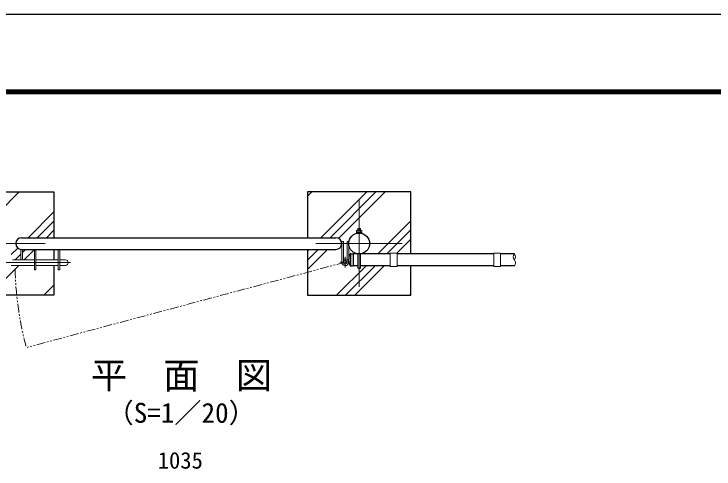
# Model space of a CAD drawing. Units: millimetres, scale not verified. Extents: x -4200 to 4200, y -2970 to 2970.
# Drawn here: x -2584 to -555, y 1652 to 2970 of the extents above; entities that cross this region are included whole.
import ezdxf
from ezdxf.enums import TextEntityAlignment as Align

# ---------------------------------------------------------------- set-up
doc = ezdxf.new("R2010")
doc.units = ezdxf.units.MM
doc.header["$LTSCALE"] = 10
for name, pattern in [('DASHED', [7.5, 6, -1.5]), ('USER1', [50.8, 31.75, -6.35, 6.35, -6.35]), ('USER2', [5, 2.5, -0.5, 0.5, -0.5, 0.5, -0.5])]:
    doc.linetypes.add(name, pattern=pattern)
for name, color, linetype, lineweight in [('0-0_D-STR1', 1, 'Continuous', 25), ('0-1_D-DCR-HCH', 7, 'Continuous', 13), ('0-2_D-STR3', 3, 'Continuous', 13), ('0-3_D-BMK', 2, 'USER1', 13), ('0-4_D-STR4', 7, 'Continuous', 25), ('0-7_D-STR-DIM', 7, 'Continuous', 13), ('0-A_D-TTL-TXT', 7, 'Continuous', 25), ('0-C_D-TTL', 7, 'Continuous', 25)]:
    doc.layers.add(name, color=color, linetype=linetype, lineweight=lineweight)
doc.styles.add('ＭＳ ゴシック', font='')
doc.styles.get('ＭＳ ゴシック').set_extended_font_data('MS Gothic')

msp = doc.modelspace()

# ---------------------------------------------------------------- linework, layer by layer
at = {"layer": '0-0_D-STR1'}
for p, q in [((-2562.3, 2321.85), (-1651.3, 2321.85)), ((-2562.3, 2287.85), (-1651.3, 2287.85)), ((-1609.38, 2275.1), (-1601.05, 2275.1)), ((-1609.05, 2275.1), (-1609.05, 2240.1)), ((-1601.05, 2275.1), (-1601.05, 2240.1)), ((-1588.05, 2274.6), (-1601.05, 2274.6)), ((-1494.05, 2274.6), (-1580.05, 2274.6)), ((-1194.05, 2274.6), (-1474.05, 2274.6)), ((-1134.05, 2274.6), (-1174.05, 2274.6)), ((-1609.38, 2240.1), (-1601.05, 2240.1)), ((-1588.05, 2240.6), (-1601.05, 2240.6)), ((-1494.05, 2240.6), (-1580.05, 2240.6)), ((-1194.05, 2240.6), (-1474.05, 2240.6)), ((-1134.05, 2240.6), (-1174.05, 2240.6))]:
    msp.add_line(p, q, dxfattribs=at)
msp.add_circle((-1584.05, 2304.85), 30.25, dxfattribs=at)
for centre, radius, start, end in [((-2562.3, 2304.85), 17, 90, 270), ((-1651.3, 2304.85), 17, 270, 90), ((-1578.82, 2257.6), 35.72, 151.52136, 208.47864), ((-1609.38, 2274.1), 1, 90, 147.70173), ((-1609.38, 2241.1), 1, 212.29827, 270)]:
    msp.add_arc(centre, radius, start, end, dxfattribs=at)
at = {"layer": '0-1_D-DCR-HCH'}
for p, q in [((-2749.86, 2274.6), (-2569.61, 2454.85)), ((-1734.05, 2441.89), (-1721.08, 2454.85)), ((-1694.98, 2321.85), (-1561.98, 2454.85)), ((-1668.46, 2321.85), (-1535.46, 2454.85)), ((-1643.93, 2319.87), (-1508.95, 2454.85)), ((-2543.51, 2321.85), (-2469.05, 2396.32)), ((-2516.99, 2321.85), (-2469.05, 2369.8)), ((-1530.1, 2274.6), (-1434.05, 2370.66)), ((-2490.48, 2321.85), (-2469.05, 2343.28)), ((-1503.58, 2274.6), (-1434.05, 2344.14)), ((-1475.07, 2276.6), (-1434.05, 2317.62)), ((-2592.21, 2273.15), (-2573.62, 2291.74)), ((-2581.24, 2257.6), (-2564.55, 2274.3)), ((-2560.05, 2278.8), (-2550.99, 2287.85)), ((-2554.73, 2257.6), (-2525.8, 2286.53)), ((-1734.05, 2229.76), (-1675.95, 2287.85)), ((-1734.05, 2256.27), (-1702.46, 2287.85)), ((-1734.05, 2282.79), (-1728.98, 2287.85)), ((-2657.48, 2154.85), (-2570.73, 2241.6)), ((-1649.85, 2154.85), (-1564.1, 2240.6)), ((-1623.33, 2154.85), (-1537.58, 2240.6)), ((-1596.82, 2154.85), (-1511.07, 2240.6)), ((-2498.38, 2154.85), (-2469.05, 2184.18)), ((-2471.86, 2154.85), (-2469.05, 2157.67)), ((-1437.72, 2154.85), (-1434.05, 2158.52))]:
    msp.add_line(p, q, dxfattribs=at)
at = {"layer": '0-2_D-STR3'}
for p, q in [((-1592.05, 2336.7), (-1576.05, 2336.7)), ((-1592.05, 2335.1), (-1592.05, 2336.7)), ((-1578.12, 2343.2), (-1589.69, 2343.2)), ((-1588.05, 2343.2), (-1588.05, 2347.4)), ((-1587.8, 2342.5), (-1587.8, 2336.7)), ((-1587.35, 2343.2), (-1587.35, 2348.1)), ((-1586.85, 2348.6), (-1581.25, 2348.6)), ((-1580.05, 2347.4), (-1581.25, 2348.6)), ((-1580.75, 2343.2), (-1580.75, 2348.1)), ((-1580.3, 2342.5), (-1580.3, 2336.7)), ((-1580.05, 2343.2), (-1580.05, 2347.4)), ((-1576.55, 2336.7), (-1576.55, 2342.5)), ((-1634.3, 2250.85), (-1634.3, 2310.85)), ((-1629.8, 2310.85), (-1634.3, 2310.85)), ((-1629.8, 2250.85), (-1629.8, 2310.85)), ((-1614.3, 2250.85), (-1614.3, 2310.85)), ((-2564.55, 2287.85), (-2564.55, 2257.6)), ((-2560.05, 2287.85), (-2564.55, 2287.85)), ((-2560.05, 2287.85), (-2560.05, 2257.6)), ((-2525.3, 2287.85), (-2525.3, 2228.6)), ((-2520.8, 2287.85), (-2520.8, 2228.6)), ((-2456.3, 2287.85), (-2456.3, 2228.6)), ((-2451.8, 2287.85), (-2451.8, 2228.6)), ((-1588.05, 2236.23), (-1588.05, 2274.87)), ((-1580.05, 2236.23), (-1580.05, 2274.87)), ((-1494.05, 2276.6), (-1494.05, 2238.6)), ((-1474.05, 2276.6), (-1494.05, 2276.6)), ((-1474.05, 2276.6), (-1474.05, 2238.6)), ((-1194.05, 2276.6), (-1194.05, 2238.6)), ((-1174.05, 2276.6), (-1194.05, 2276.6)), ((-1174.05, 2276.6), (-1174.05, 2238.6)), ((-2588.55, 2257.6), (-2525.3, 2257.6)), ((-2520.8, 2257.6), (-2456.3, 2257.6)), ((-2451.8, 2257.6), (-2435.3, 2257.6)), ((-1629.8, 2259.21), (-1627.22, 2255.51)), ((-2592.33, 2241.6), (-2525.3, 2241.6)), ((-2520.8, 2241.6), (-2456.3, 2241.6)), ((-2451.8, 2241.6), (-2435.3, 2241.6)), ((-1474.05, 2238.6), (-1494.05, 2238.6)), ((-1174.05, 2238.6), (-1194.05, 2238.6)), ((-2525.3, 2228.6), (-2520.8, 2228.6)), ((-2456.3, 2228.6), (-2451.8, 2228.6))]:
    msp.add_line(p, q, dxfattribs=at)
for points in [[(-1592.05, 2335.1), (-1576.05, 2335.1), (-1576.05, 2336.7)], [(-1576.55, 2336.7), (-1591.55, 2336.7), (-1591.55, 2342.5)], [(-1586.85, 2348.6), (-1588.05, 2347.4), (-1580.05, 2347.4)], [(-1618.8, 2259.47), (-1618.8, 2310.85), (-1614.3, 2310.85)]]:
    msp.add_lwpolyline(points, dxfattribs=at)
for centre, radius, start, end in [((-1589.67, 2340.34), 2.86, 49.0514, 130.9486), ((-1584.05, 2332.81), 10.39, 68.85295, 111.14705), ((-1578.42, 2340.41), 2.81, 48.21899, 131.78101), ((-2435.3, 2249.6), 8, 270, 90), ((-1624.3, 2250.85), 10, 180, 123.36701), ((-1624.3, 2250.85), 5.5, 180, 122.15304)]:
    msp.add_arc(centre, radius, start, end, dxfattribs=at)
at = {"layer": '0-2_D-STR3', "linetype": 'DASHED'}
msp.add_arc((-1584.05, 2236.23), 4, 180, 0, dxfattribs=at)
at = {"layer": '0-3_D-BMK'}
for p, q in [((-1584.05, 2429.85), (-1584.05, 2179.85)), ((-2744.05, 2304.85), (-2494.05, 2304.85)), ((-1709.05, 2304.85), (-1459.05, 2304.85)), ((-1624.3, 2235.32), (-1624.3, 2266.38)), ((-2609.11, 2249.6), (-2420.62, 2249.6)), ((-1639.83, 2250.85), (-1608.77, 2250.85))]:
    msp.add_line(p, q, dxfattribs=at)
at = {"layer": '0-3_D-BMK', "linetype": 'USER2'}
msp.add_line((-1624.3, 2250.85), (-2546.56, 2004.05), dxfattribs=at)
msp.add_arc((-1624.55, 2251.1), 956.76, 181.26933, 195, dxfattribs=at)
at = {"layer": '0-4_D-STR4'}
for p, q in [((-2469.05, 2454.85), (-2469.05, 2321.85)), ((-1734.05, 2454.85), (-1734.05, 2321.85)), ((-2469.05, 2287.85), (-2469.05, 2257.6))]:
    msp.add_line(p, q, dxfattribs=at)
for points in [[(-2769.05, 2274.6), (-2769.05, 2454.85), (-2469.05, 2454.85)], [(-1434.05, 2274.6), (-1434.05, 2454.85), (-1734.05, 2454.85)], [(-1734.05, 2287.85), (-1734.05, 2154.85), (-1434.05, 2154.85), (-1434.05, 2240.6)], [(-2469.05, 2241.6), (-2469.05, 2154.85), (-2769.05, 2154.85), (-2769.05, 2240.6)]]:
    msp.add_lwpolyline(points, dxfattribs=at)
at = {"layer": '0-7_D-STR-DIM'}
for centre, start, end in [((-1125.49, 2266.1), 135.18146, 224.81854), ((-1142.6, 2266.1), 315.18146, 44.81854), ((-1142.6, 2249.1), 315.18146, 44.81854)]:
    msp.add_arc(centre, 12.06, start, end, dxfattribs=at)
at = {"layer": '0-C_D-TTL', "color": 2}
msp.add_lwpolyline([(-4200, 2970), (4200, 2970), (4200, -2970), (-4200, -2970)], close=True, dxfattribs=at)
at = {"layer": '0-C_D-TTL'}
for points in [[(-3930, 2750), (3930, 2750), (3930, -2750), (-3930, -2750)], [(-3927.5, 2747.5), (3927.5, 2747.5), (3927.5, -2747.5), (-3927.5, -2747.5)], [(-3925, 2745), (3925, 2745), (3925, -2745), (-3925, -2745)], [(-3922.5, 2742.5), (3922.5, 2742.5), (3922.5, -2742.5), (-3922.5, -2742.5)], [(-3920, 2740), (3920, 2740), (3920, -2740), (-3920, -2740)]]:
    msp.add_lwpolyline(points, close=True, dxfattribs=at)

# ---------------------------------------------------------------- texts
at = {"layer": '0-7_D-STR-DIM', "style": 'ＭＳ ゴシック'}
msp.add_text('1035', height=48.09, dxfattribs=at).set_placement((-2167.8, 1638.12), align=Align.BOTTOM_LEFT)
at = {"layer": '0-A_D-TTL-TXT', "style": 'ＭＳ ゴシック'}
for s, height, p in [('平\u3000面\u3000図', 76.98, (-2361.44, 1861.33)), ('（S=1／20）', 57.7, (-2315.96, 1768.13))]:
    msp.add_text(s, height=height, dxfattribs=at).set_placement(p, align=Align.BOTTOM_LEFT)

doc.saveas('drawing.dxf')
